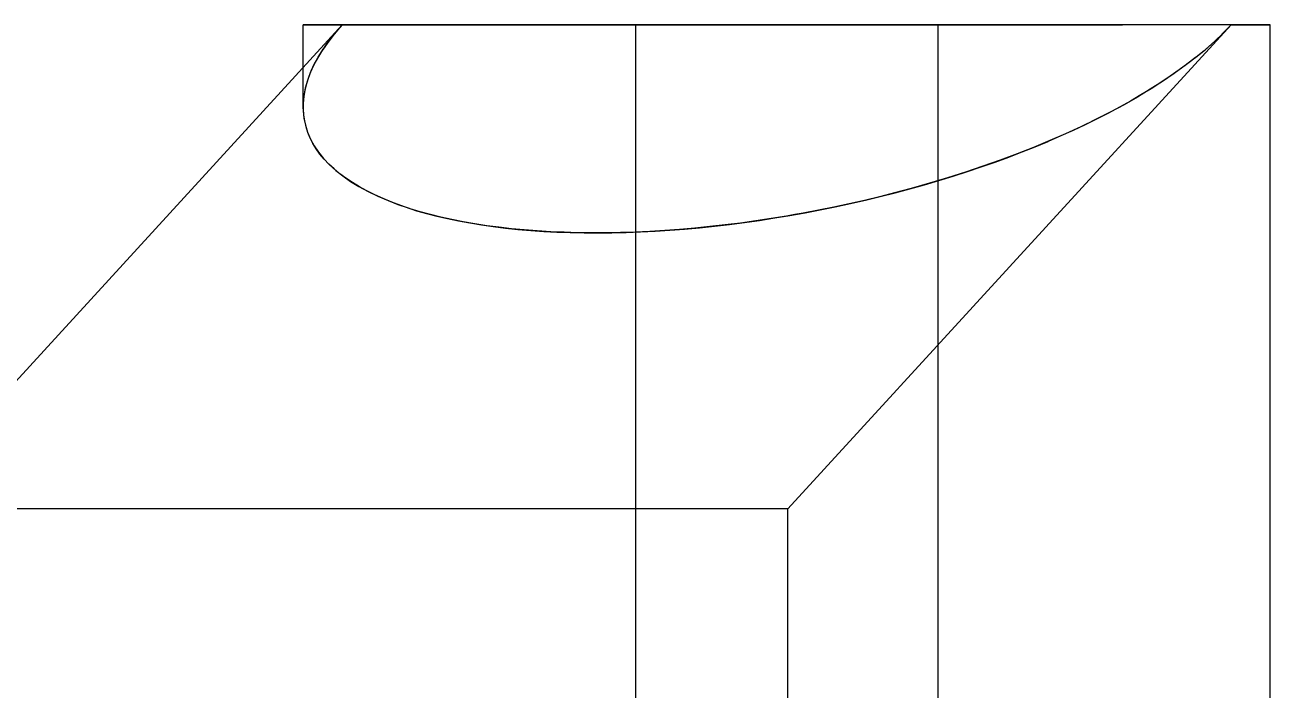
# Model space of a CAD drawing. Header units: millimetres. Extents: x -65 to 206, y -204 to 46.
# Drawn here: x 168.4 to 189, y -139 to -128 of the extents above; entities that cross this region are included whole.
import ezdxf

# ---------------------------------------------------------------- set-up
doc = ezdxf.new("R2010")
doc.units = ezdxf.units.MM
doc.layers.add('SIDE_YZ', color=7, linetype='Continuous')

msp = doc.modelspace()

# ---------------------------------------------------------------- linework, layer by layer
at = {"layer": 'SIDE_YZ'}
for p, q in [((173.647, -128), (166.316, -136)), ((173, -129.386), (173, -128)), ((173.009, -128), (173, -128)), ((173, -128), (173.004, -128)), ((173.001, -129.299), (173, -128)), ((173.004, -128), (173.021, -128)), ((173.03, -128), (173.009, -128)), ((173.021, -128), (173.05, -128)), ((173.064, -128), (173.03, -128)), ((173.05, -128), (173.092, -128)), ((173.11, -128), (173.064, -128)), ((173.092, -128), (173.146, -128)), ((173.169, -128), (173.11, -128)), ((173.146, -128), (173.213, -128)), ((173.241, -128), (173.169, -128)), ((173.213, -128), (173.292, -128)), ((173.324, -128), (173.241, -128)), ((173.292, -128), (173.384, -128)), ((173.42, -128), (173.324, -128)), ((173.384, -128), (173.487, -128)), ((173.527, -128), (173.42, -128)), ((173.53, -128.133), (173.425, -128.266)), ((173.548, -128.112), (173.459, -128.221)), ((173.487, -128), (173.602, -128)), ((173.647, -128), (173.527, -128)), ((173.647, -128), (173.53, -128.133)), ((173.597, -128.056), (173.548, -128.112)), ((173.647, -128), (173.597, -128.056)), ((173.602, -128), (173.729, -128)), ((173.778, -128), (173.647, -128)), ((173.729, -128), (173.867, -128)), ((173.92, -128), (173.778, -128)), ((173.867, -128), (174.017, -128)), ((174.074, -128), (173.92, -128)), ((174.017, -128), (174.178, -128)), ((174.239, -128), (174.074, -128)), ((174.178, -128), (174.349, -128)), ((174.414, -128), (174.239, -128)), ((174.349, -128), (174.531, -128)), ((174.6, -128), (174.414, -128)), ((174.531, -128), (174.724, -128)), ((174.796, -128), (174.6, -128)), ((174.724, -128), (174.926, -128)), ((175.002, -128), (174.796, -128)), ((174.926, -128), (175.138, -128)), ((175.217, -128), (175.002, -128)), ((175.138, -128), (175.359, -128)), ((175.441, -128), (175.217, -128)), ((175.359, -128), (175.589, -128)), ((175.674, -128), (175.441, -128)), ((175.589, -128), (175.827, -128)), ((175.916, -128), (175.674, -128)), ((175.827, -128), (176.074, -128)), ((176.165, -128), (175.916, -128)), ((176.074, -128), (176.328, -128)), ((176.423, -128), (176.165, -128)), ((176.328, -128), (176.59, -128)), ((176.687, -128), (176.423, -128)), ((176.59, -128), (176.859, -128)), ((176.958, -128), (176.687, -128)), ((176.859, -128), (177.134, -128)), ((177.236, -128), (176.958, -128)), ((177.134, -128), (177.416, -128)), ((177.52, -128), (177.236, -128)), ((177.416, -128), (177.703, -128)), ((177.809, -128), (177.52, -128)), ((177.703, -128), (177.995, -128)), ((178.103, -128), (177.809, -128)), ((177.995, -128), (178.293, -128)), ((178.402, -128), (178.103, -128)), ((178.293, -128), (178.594, -128)), ((178.704, -128), (178.402, -128)), ((178.504, -128), (178.5, -128)), ((178.5, -128), (178.5, -147)), ((178.512, -128), (178.504, -128)), ((178.524, -128), (178.512, -128)), ((178.54, -128), (178.524, -128)), ((178.56, -128), (178.54, -128)), ((178.583, -128), (178.56, -128)), ((178.61, -128), (178.583, -128)), ((178.594, -128), (178.899, -128)), ((178.641, -128), (178.61, -128)), ((178.676, -128), (178.641, -128)), ((178.715, -128), (178.676, -128)), ((179.011, -128), (178.704, -128)), ((178.757, -128), (178.715, -128)), ((178.803, -128), (178.757, -128)), ((178.852, -128), (178.803, -128)), ((178.904, -128), (178.852, -128)), ((178.899, -128), (179.208, -128)), ((178.96, -128), (178.904, -128)), ((179.019, -128), (178.96, -128)), ((179.321, -128), (179.011, -128)), ((179.081, -128), (179.019, -128)), ((179.147, -128), (179.081, -128)), ((179.215, -128), (179.147, -128)), ((179.208, -128), (179.519, -128)), ((179.215, -128), (179.286, -128)), ((179.286, -128), (179.359, -128)), ((179.633, -128), (179.321, -128)), ((179.359, -128), (179.436, -128)), ((179.436, -128), (179.514, -128)), ((179.514, -128), (179.596, -128)), ((179.519, -128), (179.833, -128)), ((179.596, -128), (179.679, -128)), ((179.947, -128), (179.633, -128)), ((179.679, -128), (179.764, -128)), ((179.764, -128), (179.852, -128)), ((179.833, -128), (180.149, -128)), ((179.852, -128), (179.941, -128)), ((179.941, -128), (180.032, -128)), ((180.263, -128), (179.947, -128)), ((180.032, -128), (180.124, -128)), ((180.124, -128), (180.218, -128)), ((180.149, -128), (180.465, -128)), ((180.218, -128), (180.313, -128)), ((180.581, -128), (180.263, -128)), ((180.313, -128), (180.409, -128)), ((180.409, -128), (180.506, -128)), ((180.465, -128), (180.783, -128)), ((180.506, -128), (180.604, -128)), ((180.899, -128), (180.581, -128)), ((180.604, -128), (180.702, -128)), ((180.702, -128), (180.801, -128)), ((180.783, -128), (181.101, -128)), ((180.801, -128), (180.901, -128)), ((181.217, -128), (180.899, -128)), ((180.901, -128), (181, -128)), ((181, -128), (181.099, -128)), ((188.353, -128), (181.022, -136)), ((181.099, -128), (181.199, -128)), ((181.101, -128), (181.419, -128)), ((181.199, -128), (181.298, -128)), ((181.535, -128), (181.217, -128)), ((181.298, -128), (181.396, -128)), ((181.396, -128), (181.494, -128)), ((181.419, -128), (181.737, -128)), ((181.494, -128), (181.591, -128)), ((181.851, -128), (181.535, -128)), ((181.591, -128), (181.687, -128)), ((181.687, -128), (181.782, -128)), ((181.737, -128), (182.053, -128)), ((181.782, -128), (181.876, -128)), ((182.167, -128), (181.851, -128)), ((181.876, -128), (181.968, -128)), ((181.968, -128), (182.059, -128)), ((182.053, -128), (182.367, -128)), ((182.059, -128), (182.148, -128)), ((182.148, -128), (182.236, -128)), ((182.481, -128), (182.167, -128)), ((182.236, -128), (182.321, -128)), ((182.321, -128), (182.404, -128)), ((182.367, -128), (182.679, -128)), ((182.404, -128), (182.486, -128)), ((182.792, -128), (182.481, -128)), ((182.486, -128), (182.564, -128)), ((182.564, -128), (182.641, -128)), ((182.641, -128), (182.714, -128)), ((182.679, -128), (182.989, -128)), ((182.714, -128), (182.785, -128)), ((182.785, -128), (182.853, -128)), ((183.101, -128), (182.792, -128)), ((182.853, -128), (182.919, -128)), ((182.919, -128), (182.981, -128)), ((182.981, -128), (183.04, -128)), ((182.989, -128), (183.296, -128)), ((183.04, -128), (183.096, -128)), ((183.096, -128), (183.148, -128)), ((183.406, -128), (183.101, -128)), ((183.148, -128), (183.197, -128)), ((183.197, -128), (183.243, -128)), ((183.243, -128), (183.285, -128)), ((183.285, -128), (183.324, -128)), ((183.296, -128), (183.598, -128)), ((183.324, -128), (183.359, -128)), ((183.359, -128), (183.39, -128)), ((183.39, -128), (183.417, -128)), ((183.707, -128), (183.406, -128)), ((183.417, -128), (183.44, -128)), ((183.44, -128), (183.46, -128)), ((183.46, -128), (183.476, -128)), ((183.476, -128), (183.488, -128)), ((183.488, -128), (183.496, -128)), ((183.496, -128), (183.5, -128)), ((183.5, -128), (183.5, -147)), ((183.598, -128), (183.897, -128)), ((184.005, -128), (183.707, -128)), ((183.897, -128), (184.191, -128)), ((184.297, -128), (184.005, -128)), ((184.191, -128), (184.48, -128)), ((184.584, -128), (184.297, -128)), ((184.48, -128), (184.764, -128)), ((184.866, -128), (184.584, -128)), ((184.764, -128), (185.042, -128)), ((185.141, -128), (184.866, -128)), ((185.042, -128), (185.313, -128)), ((185.41, -128), (185.141, -128)), ((185.313, -128), (185.577, -128)), ((185.672, -128), (185.41, -128)), ((185.577, -128), (185.835, -128)), ((185.926, -128), (185.672, -128)), ((185.835, -128), (186.084, -128)), ((186.173, -128), (185.926, -128)), ((186.084, -128), (186.326, -128)), ((186.411, -128), (186.173, -128)), ((186.326, -128), (186.559, -128)), ((186.641, -128), (186.411, -128)), ((186.783, -128), (186.559, -128)), ((186.862, -128), (186.641, -128)), ((186.998, -128), (186.783, -128)), ((187.074, -128), (186.862, -128)), ((187.204, -128), (186.998, -128)), ((187.276, -128), (187.074, -128)), ((187.4, -128), (187.204, -128)), ((187.469, -128), (187.276, -128)), ((187.586, -128), (187.4, -128)), ((187.651, -128), (187.469, -128)), ((187.761, -128), (187.586, -128)), ((187.822, -128), (187.651, -128)), ((187.926, -128), (187.761, -128)), ((187.983, -128), (187.822, -128)), ((188.08, -128), (187.926, -128)), ((188.133, -128), (187.983, -128)), ((188.222, -128), (188.08, -128)), ((188.223, -128.135), (188.083, -128.27)), ((188.271, -128), (188.133, -128)), ((188.253, -128.105), (188.146, -128.211)), ((188.353, -128), (188.222, -128)), ((188.353, -128), (188.223, -128.135)), ((188.353, -128), (188.253, -128.105)), ((188.398, -128), (188.271, -128)), ((188.353, -128), (188.473, -128)), ((188.513, -128), (188.398, -128)), ((188.473, -128), (188.58, -128)), ((188.616, -128), (188.513, -128)), ((188.58, -128), (188.676, -128)), ((188.708, -128), (188.616, -128)), ((188.676, -128), (188.759, -128)), ((188.787, -128), (188.708, -128)), ((188.759, -128), (188.831, -128)), ((188.854, -128), (188.787, -128)), ((188.831, -128), (188.89, -128)), ((188.908, -128), (188.854, -128)), ((188.89, -128), (188.936, -128)), ((188.95, -128), (188.908, -128)), ((188.936, -128), (188.97, -128)), ((188.979, -128), (188.95, -128)), ((188.97, -128), (188.991, -128)), ((188.996, -128), (188.979, -128)), ((188.991, -128), (189, -128)), ((189, -128), (188.996, -128)), ((189, -143.2), (189, -128)), ((173.378, -128.331), (173.304, -128.439)), ((173.425, -128.266), (173.331, -128.399)), ((173.459, -128.221), (173.378, -128.331)), ((188.03, -128.318), (187.907, -128.426)), ((188.083, -128.27), (187.931, -128.405)), ((188.146, -128.211), (188.03, -128.318)), ((173.249, -128.531), (173.178, -128.662)), ((173.239, -128.548), (173.181, -128.656)), ((173.304, -128.439), (173.239, -128.548)), ((173.249, -128.531), (173.331, -128.399)), ((187.768, -128.539), (187.595, -128.672)), ((187.777, -128.532), (187.64, -128.639)), ((187.768, -128.539), (187.931, -128.405)), ((187.907, -128.426), (187.777, -128.532)), ((173.178, -128.662), (173.119, -128.792)), ((173.181, -128.656), (173.131, -128.763)), ((187.497, -128.744), (187.347, -128.849)), ((187.595, -128.672), (187.412, -128.804)), ((187.64, -128.639), (187.497, -128.744)), ((173.072, -128.921), (173.036, -129.048)), ((173.089, -128.869), (173.055, -128.975)), ((173.119, -128.792), (173.072, -128.921)), ((173.131, -128.763), (173.089, -128.869)), ((187.219, -128.935), (187.016, -129.065)), ((187.191, -128.953), (187.03, -129.056)), ((187.347, -128.849), (187.191, -128.953)), ((187.412, -128.804), (187.219, -128.935)), ((173.029, -129.079), (173.012, -129.183)), ((173.036, -129.048), (173.013, -129.174)), ((173.055, -128.975), (173.029, -129.079)), ((186.862, -129.158), (186.688, -129.259)), ((187.016, -129.065), (186.804, -129.193)), ((187.03, -129.056), (186.862, -129.158)), ((173.002, -129.285), (173, -129.386)), ((173.013, -129.174), (173.001, -129.299)), ((173.001, -129.299), (173.002, -129.421)), ((173.012, -129.183), (173.002, -129.285)), ((186.509, -129.359), (186.324, -129.458)), ((186.583, -129.319), (186.353, -129.442)), ((186.688, -129.259), (186.509, -129.359)), ((186.804, -129.193), (186.583, -129.319)), ((173, -129.386), (173.007, -129.485)), ((173.002, -129.421), (173.014, -129.541)), ((173.007, -129.485), (173.022, -129.584)), ((173.014, -129.541), (173.039, -129.659)), ((173.022, -129.584), (173.044, -129.68)), ((186.115, -129.564), (185.869, -129.683)), ((186.134, -129.555), (185.94, -129.65)), ((186.353, -129.442), (186.115, -129.564)), ((186.324, -129.458), (186.134, -129.555)), ((173.039, -129.659), (173.075, -129.774)), ((173.044, -129.68), (173.075, -129.775)), ((173.075, -129.774), (173.123, -129.887)), ((173.075, -129.775), (173.114, -129.868)), ((185.74, -129.744), (185.535, -129.836)), ((185.869, -129.683), (185.616, -129.8)), ((185.94, -129.65), (185.74, -129.744)), ((173.114, -129.868), (173.161, -129.959)), ((173.123, -129.887), (173.184, -129.997)), ((173.216, -130.048), (173.161, -129.959)), ((173.184, -129.997), (173.255, -130.104)), ((185.355, -129.914), (185.088, -130.025)), ((185.113, -130.015), (185.326, -129.926)), ((185.535, -129.836), (185.326, -129.926)), ((185.616, -129.8), (185.355, -129.914)), ((173.279, -130.135), (173.216, -130.048)), ((173.255, -130.104), (173.339, -130.207)), ((173.349, -130.219), (173.279, -130.135)), ((184.45, -130.267), (184.675, -130.185)), ((184.814, -130.133), (184.534, -130.237)), ((184.675, -130.185), (184.896, -130.101)), ((185.088, -130.025), (184.814, -130.133)), ((184.896, -130.101), (185.113, -130.015)), ((173.339, -130.207), (173.434, -130.308)), ((173.428, -130.302), (173.349, -130.219)), ((173.514, -130.382), (173.428, -130.302)), ((173.434, -130.308), (173.54, -130.405)), ((173.607, -130.46), (173.514, -130.382)), ((173.54, -130.405), (173.657, -130.498)), ((184.249, -130.338), (183.959, -130.436)), ((183.991, -130.425), (184.222, -130.347)), ((184.222, -130.347), (184.45, -130.267)), ((184.534, -130.237), (184.249, -130.338)), ((173.708, -130.535), (173.607, -130.46)), ((173.657, -130.498), (173.786, -130.588)), ((173.817, -130.608), (173.708, -130.535)), ((173.786, -130.588), (173.925, -130.674)), ((173.933, -130.678), (173.817, -130.608)), ((183.281, -130.643), (183.52, -130.573)), ((183.665, -130.529), (183.366, -130.619)), ((183.52, -130.573), (183.757, -130.5)), ((183.959, -130.436), (183.665, -130.529)), ((183.757, -130.5), (183.991, -130.425)), ((173.925, -130.674), (174.075, -130.755)), ((174.056, -130.745), (173.933, -130.678)), ((174.186, -130.81), (174.056, -130.745)), ((174.075, -130.755), (174.235, -130.833)), ((174.323, -130.872), (174.186, -130.81)), ((182.788, -130.778), (182.539, -130.841)), ((182.55, -130.838), (182.796, -130.776)), ((183.063, -130.705), (182.788, -130.778)), ((182.796, -130.776), (183.039, -130.711)), ((183.039, -130.711), (183.281, -130.643)), ((183.366, -130.619), (183.063, -130.705)), ((174.235, -130.833), (174.406, -130.906)), ((174.467, -130.93), (174.323, -130.872)), ((174.406, -130.906), (174.568, -130.969)), ((174.617, -130.986), (174.467, -130.93)), ((174.568, -130.969), (174.72, -131.022)), ((174.774, -131.039), (174.617, -130.986)), ((174.72, -131.022), (174.878, -131.072)), ((181.782, -131.013), (181.528, -131.065)), ((181.556, -131.059), (181.806, -131.008)), ((182.036, -130.959), (181.782, -131.013)), ((181.806, -131.008), (182.055, -130.955)), ((182.288, -130.902), (182.036, -130.959)), ((182.055, -130.955), (182.303, -130.898)), ((182.539, -130.841), (182.288, -130.902)), ((182.303, -130.898), (182.55, -130.838)), ((174.937, -131.089), (174.774, -131.039)), ((174.878, -131.072), (175.043, -131.119)), ((175.106, -131.135), (174.937, -131.089)), ((175.043, -131.119), (175.213, -131.162)), ((175.281, -131.179), (175.106, -131.135)), ((175.213, -131.162), (175.389, -131.203)), ((175.463, -131.219), (175.281, -131.179)), ((175.389, -131.203), (175.571, -131.241)), ((175.649, -131.256), (175.463, -131.219)), ((180.303, -131.267), (180.553, -131.232)), ((180.745, -131.202), (180.491, -131.241)), ((180.553, -131.232), (180.804, -131.193)), ((181, -131.161), (180.745, -131.202)), ((180.804, -131.193), (181.055, -131.152)), ((181.137, -131.137), (181, -131.161)), ((181.055, -131.152), (181.306, -131.107)), ((181.274, -131.113), (181.137, -131.137)), ((181.528, -131.065), (181.274, -131.113)), ((181.306, -131.107), (181.556, -131.059)), ((175.571, -131.241), (175.758, -131.275)), ((175.841, -131.289), (175.649, -131.256)), ((175.758, -131.275), (175.95, -131.307)), ((176.039, -131.32), (175.841, -131.289)), ((175.95, -131.307), (176.147, -131.335)), ((176.241, -131.347), (176.039, -131.32)), ((176.147, -131.335), (176.349, -131.359)), ((176.448, -131.37), (176.241, -131.347)), ((176.349, -131.359), (176.555, -131.381)), ((176.66, -131.39), (176.448, -131.37)), ((176.555, -131.381), (176.766, -131.399)), ((176.876, -131.407), (176.66, -131.39)), ((176.766, -131.399), (176.981, -131.414)), ((177.097, -131.42), (176.876, -131.407)), ((176.981, -131.414), (177.2, -131.425)), ((177.321, -131.43), (177.097, -131.42)), ((177.2, -131.425), (177.422, -131.433)), ((177.549, -131.436), (177.321, -131.43)), ((177.422, -131.433), (177.649, -131.438)), ((177.781, -131.439), (177.549, -131.436)), ((177.649, -131.438), (177.878, -131.439)), ((178.016, -131.438), (177.781, -131.439)), ((177.878, -131.439), (178.111, -131.437)), ((178.254, -131.434), (178.016, -131.438)), ((178.111, -131.437), (178.346, -131.431)), ((178.495, -131.426), (178.254, -131.434)), ((178.346, -131.431), (178.584, -131.422)), ((178.738, -131.415), (178.495, -131.426)), ((178.584, -131.422), (178.824, -131.41)), ((178.983, -131.4), (178.738, -131.415)), ((178.824, -131.41), (179.067, -131.395)), ((179.231, -131.382), (178.983, -131.4)), ((179.067, -131.395), (179.311, -131.376)), ((179.48, -131.361), (179.231, -131.382)), ((179.311, -131.376), (179.557, -131.353)), ((179.731, -131.336), (179.48, -131.361)), ((179.557, -131.353), (179.805, -131.328)), ((179.983, -131.307), (179.731, -131.336)), ((179.805, -131.328), (180.053, -131.299)), ((180.237, -131.276), (179.983, -131.307)), ((180.053, -131.299), (180.303, -131.267)), ((180.491, -131.241), (180.237, -131.276)), ((181.022, -136), (166.316, -136)), ((181.022, -143.2), (181.022, -136))]:
    msp.add_line(p, q, dxfattribs=at)

doc.saveas('drawing.dxf')
